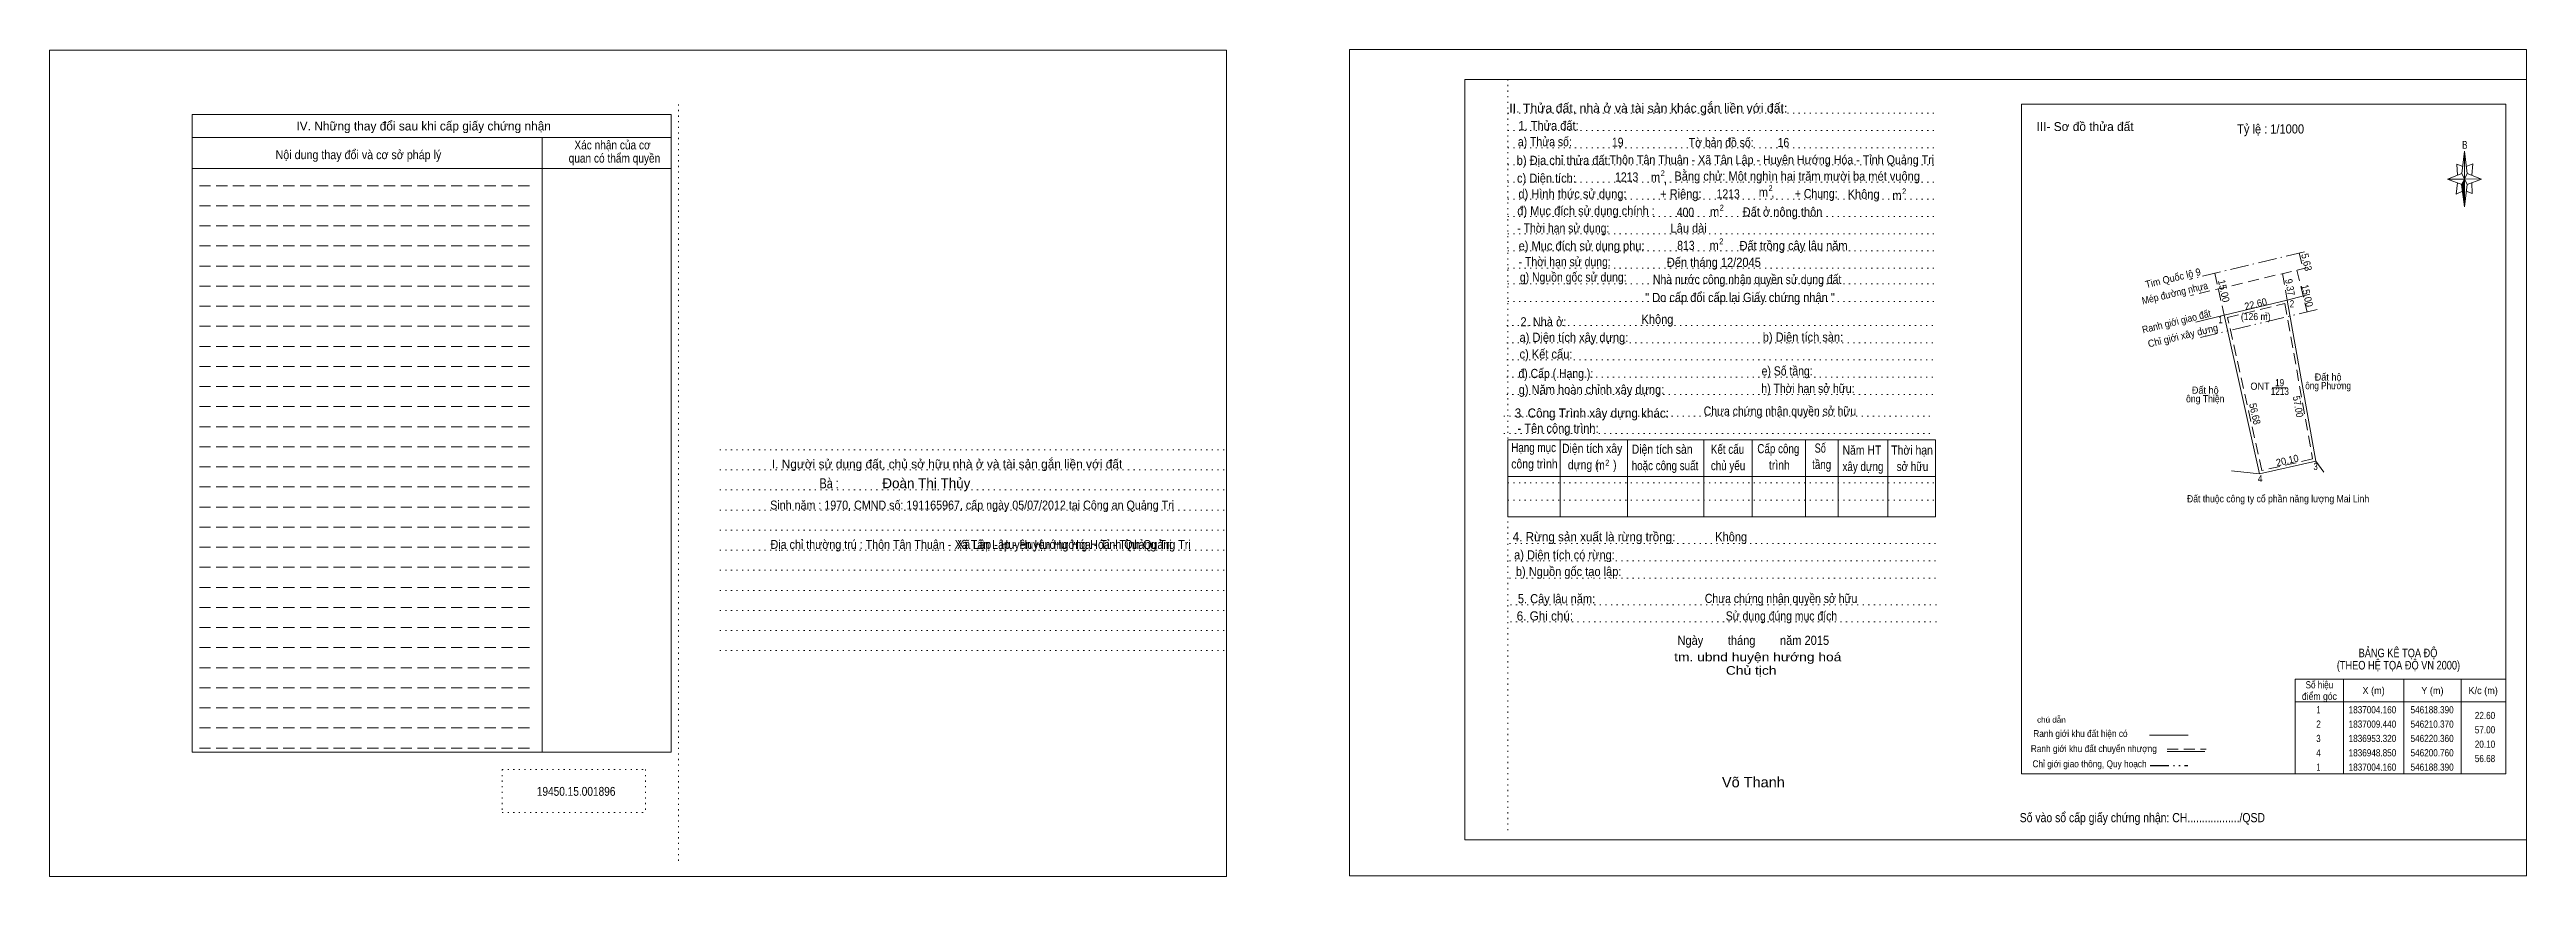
# Model space of a CAD drawing. Header units: metres. Extents: x 545430 to 546294, y 1836809 to 1837097.
import ezdxf
from ezdxf.enums import TextEntityAlignment as Align

# ---------------------------------------------------------------- set-up
doc = ezdxf.new("R2010")
doc.units = ezdxf.units.M
doc.header["$LTSCALE"] = 1.3
for name, pattern in [('DASH_DOUBLE_DOT', [9.2, 5, -1.2, 0.3, -1.2, 0.3, -1.2]), ('DOT_DASHED', [7.7, 5, -1.2, 0.3, -1.2]), ('DOTTED', [1.5, 0.3, -1.2]), ('MEDIUM_DASHED', [4.5, 3, -1.5])]:
    doc.linetypes.add(name, pattern=pattern)
for name, color, linetype, lineweight in [('1', 7, 'DOTTED', 13), ('2', 7, 'Continuous', 13), ('5', 7, 'Continuous', 13), ('50', 7, 'Continuous', 13), ('6', 7, 'Continuous', 13), ('63', 7, 'Continuous', 13)]:
    doc.layers.add(name, color=color, linetype=linetype, lineweight=lineweight)
for name, color, linetype in [('12', 7, 'Continuous'), ('7', 7, 'Continuous'), ('8', 7, 'Continuous'), ('9', 7, 'Continuous')]:
    doc.layers.add(name, color=color, linetype=linetype)

msp = doc.modelspace()

# ---------------------------------------------------------------- hatches: boundary and pattern name
at = {"layer": '2'}
msp.add_hatch(color=256, dxfattribs=at).paths.add_polyline_path([(546272.2, 1837051.57), (546272.2, 1837041.97), (546271.2, 1837049.77)])

# ---------------------------------------------------------------- linework, layer by layer
at = {"layer": '1', "linetype": 'Continuous'}
for p, q in [((545923.6, 1837086.37), (546293.8, 1837086.37)), ((545923.6, 1837086.37), (545923.6, 1836821.37)), ((546293.8, 1837086.37), (546293.8, 1836821.37)), ((545923.6, 1836821.37), (546293.8, 1836821.37))]:
    msp.add_line(p, q, dxfattribs=at)
at = {"layer": '1'}
for p, q in [((545938.6, 1837086.37), (545938.6, 1836823.57)), ((545649.4, 1837077.67), (545649.4, 1836812.67)), ((545938.6, 1837074.57), (546087.7, 1837074.57)), ((545938.6, 1837068.57), (546087.7, 1837068.57)), ((545938.6, 1837062.57), (546087.7, 1837062.57)), ((545938.6, 1837056.57), (546087.7, 1837056.57)), ((545938.6, 1837050.57), (546087.7, 1837050.57)), ((545938.6, 1837044.57), (546087.7, 1837044.57)), ((545938.6, 1837038.57), (546087.7, 1837038.57)), ((545938.6, 1837032.57), (546087.7, 1837032.57)), ((545938.6, 1837026.57), (546087.7, 1837026.57)), ((545938.6, 1837020.57), (546087.7, 1837020.57)), ((545938.6, 1837015.07), (546087.7, 1837015.07)), ((545938.6, 1837008.97), (546087.7, 1837008.97)), ((545938.2, 1837000.57), (546087.3, 1837000.57)), ((545938.2, 1836994.57), (546087.3, 1836994.57)), ((545938.2, 1836988.57), (546087.3, 1836988.57)), ((545938.2, 1836982.57), (546087.3, 1836982.57)), ((545938.2, 1836976.57), (546087.3, 1836976.57)), ((545937.2, 1836968.97), (546086.3, 1836968.97)), ((545937.2, 1836962.97), (546086.3, 1836962.97)), ((545663.8, 1836957.27), (545839.9, 1836957.27)), ((545663.8, 1836950.27), (545839.9, 1836950.27)), ((545663.8, 1836943.27), (545839.9, 1836943.27)), ((545938.6, 1836945.77), (546087.7, 1836945.77)), ((545663.8, 1836936.27), (545839.9, 1836936.27)), ((545938.6, 1836939.77), (546087.7, 1836939.77)), ((545663.8, 1836929.27), (545839.9, 1836929.27)), ((545663.8, 1836922.27), (545839.9, 1836922.27)), ((545939.2, 1836924.57), (546088.3, 1836924.57)), ((545939.2, 1836918.57), (546088.3, 1836918.57)), ((545663.8, 1836915.27), (545839.9, 1836915.27)), ((545939.2, 1836912.57), (546088.3, 1836912.57)), ((545663.8, 1836908.27), (545839.9, 1836908.27)), ((545663.8, 1836901.27), (545839.9, 1836901.27)), ((545939.5, 1836903.27), (546088.6, 1836903.27)), ((545663.8, 1836894.27), (545839.9, 1836894.27)), ((545939.5, 1836897.27), (546088.6, 1836897.27)), ((545663.8, 1836887.27), (545839.9, 1836887.27)), ((545587.9, 1836845.87), (545637.9, 1836845.87)), ((545587.9, 1836845.87), (545587.9, 1836830.87)), ((545637.9, 1836845.87), (545637.9, 1836830.87)), ((545587.9, 1836830.87), (545637.9, 1836830.87))]:
    msp.add_line(p, q, dxfattribs=at)
at = {"layer": '1', "linetype": 'Continuous'}
for points in [[(545430.1, 1836808.57), (545840.5, 1836808.57), (545840.5, 1837096.57), (545430.1, 1837096.57)], [(545883.4, 1836808.77), (546293.8, 1836808.77), (546293.8, 1837096.77), (545883.4, 1837096.77)]]:
    msp.add_lwpolyline(points, close=True, dxfattribs=at)
at = {"layer": '2'}
for p, q in [((545479.8, 1837074.17), (545646.9, 1837074.17)), ((545479.8, 1837074.17), (545479.8, 1836851.87)), ((545646.9, 1837074.17), (545646.9, 1836851.87)), ((545479.8, 1837066.17), (545646.9, 1837066.17)), ((545601.9, 1837066.17), (545601.9, 1836851.87)), ((545479.8, 1837055.37), (545646.9, 1837055.37)), ((546271.3, 1837049.77), (546266.3, 1837051.57)), ((546273.1, 1837049.77), (546272.2, 1837041.97)), ((546274.9, 1837046.57), (546272.8, 1837047.37)), ((546273.1, 1837053.57), (546278.1, 1837051.57)), ((546274.7, 1837050.37), (546274.9, 1837046.57)), ((545938.6, 1836960.77), (546087.7, 1836960.77)), ((545938.6, 1836960.77), (545938.6, 1836933.87)), ((545956.9, 1836960.77), (545956.9, 1836933.87)), ((545980.3, 1836960.77), (545980.3, 1836933.87)), ((546006.9, 1836960.77), (546006.9, 1836933.87)), ((546023.8, 1836960.77), (546023.8, 1836933.87)), ((546042.4, 1836960.77), (546042.4, 1836933.87)), ((546053.8, 1836960.77), (546053.8, 1836933.87)), ((546071.1, 1836960.77), (546071.1, 1836933.87)), ((546087.7, 1836960.77), (546087.7, 1836933.87)), ((545938.6, 1836947.97), (546087.7, 1836947.97)), ((545938.6, 1836933.87), (546087.7, 1836933.87)), ((545479.8, 1836851.87), (545646.9, 1836851.87))]:
    msp.add_line(p, q, dxfattribs=at)
at = {"layer": '2', "linetype": 'MEDIUM_DASHED'}
for p, q in [((545482.36, 1837049.33), (545598.96, 1837049.33)), ((545482.36, 1837042.33), (545598.96, 1837042.33)), ((545482.36, 1837035.33), (545598.96, 1837035.33)), ((545482.36, 1837028.33), (545598.96, 1837028.33)), ((545482.36, 1837021.33), (545598.96, 1837021.33)), ((545482.36, 1837014.33), (545598.96, 1837014.33)), ((545482.36, 1837007.33), (545598.96, 1837007.33)), ((545482.36, 1837000.33), (545598.96, 1837000.33)), ((545482.36, 1836993.33), (545598.96, 1836993.33)), ((545482.36, 1836986.33), (545598.96, 1836986.33)), ((545482.36, 1836979.33), (545598.96, 1836979.33)), ((545482.36, 1836972.33), (545598.96, 1836972.33)), ((545482.36, 1836965.33), (545598.96, 1836965.33)), ((545482.36, 1836958.33), (545598.96, 1836958.33)), ((545482.36, 1836951.33), (545598.96, 1836951.33)), ((545482.36, 1836944.33), (545598.96, 1836944.33)), ((545482.36, 1836937.33), (545598.96, 1836937.33)), ((545482.36, 1836930.33), (545598.96, 1836930.33)), ((545482.36, 1836923.33), (545598.96, 1836923.33)), ((545482.36, 1836916.33), (545598.96, 1836916.33)), ((545482.36, 1836909.33), (545598.96, 1836909.33)), ((545482.36, 1836902.33), (545598.96, 1836902.33)), ((545482.36, 1836895.33), (545598.96, 1836895.33)), ((545482.36, 1836888.33), (545598.96, 1836888.33)), ((545482.36, 1836881.33), (545598.96, 1836881.33)), ((545482.36, 1836874.33), (545598.96, 1836874.33)), ((545482.36, 1836867.33), (545598.96, 1836867.33)), ((545482.36, 1836860.33), (545598.96, 1836860.33)), ((545482.36, 1836853.33), (545598.96, 1836853.33))]:
    msp.add_line(p, q, dxfattribs=at)
at = {"layer": '2'}
for points in [[(546117.7, 1837077.77), (546286.6, 1837077.77), (546286.6, 1836844.37), (546117.7, 1836844.37)], [(546272.2, 1837051.57), (546266.3, 1837051.57), (546271.3, 1837053.57), (546273.1, 1837049.77), (546278.1, 1837051.57), (546272.2, 1837051.77)], [(546272.2, 1837051.57), (546272.2, 1837041.97), (546271.2, 1837049.77)]]:
    msp.add_lwpolyline(points, close=True, dxfattribs=at)
for points in [[(546271.6, 1837055.97), (546269.5, 1837056.77), (546269.8, 1837052.97)], [(546272.8, 1837055.97), (546275.1, 1837056.97), (546274.7, 1837052.97)], [(546272.2, 1837051.57), (546271.3, 1837053.57), (546266.3, 1837051.57)], [(546269.7, 1837050.37), (546269.3, 1837046.37), (546271.5, 1837047.37)], [(546272.2, 1837051.57), (546273.1, 1837049.77), (546278.1, 1837051.57)]]:
    msp.add_lwpolyline(points, dxfattribs=at)
at = {"layer": '5'}
for p, q in [((546162.34, 1836857.77), (546175.82, 1836857.77)), ((546168.46, 1836852.17), (546181.62, 1836852.17))]:
    msp.add_line(p, q, dxfattribs=at)
at = {"layer": '5', "linetype": 'MEDIUM_DASHED'}
msp.add_line((546168.46, 1836852.97), (546182.06, 1836852.97), dxfattribs=at)
at = {"layer": '5', "linetype": 'DASH_DOUBLE_DOT', "lineweight": 25}
msp.add_line((546162.62, 1836847.23), (546175.7, 1836847.23), dxfattribs=at)
at = {"layer": '50'}
msp.add_line((546271.3, 1837053.57), (546272.2, 1837061.37), dxfattribs=at)
msp.add_lwpolyline([(546272.2, 1837061.37), (546273.1, 1837053.57), (546272.2, 1837051.57)], close=True, dxfattribs=at)
at = {"layer": '6', "linetype": 'DOT_DASHED'}
msp.add_line((546216.36, 1837026.31), (546176.26, 1837016.68), dxfattribs=at)
at = {"layer": '6', "linetype": 'MEDIUM_DASHED'}
for p, q in [((546217.58, 1837020.81), (546176.69, 1837011.01)), ((546214.58, 1837025.88), (546215.89, 1837020.4)), ((546185.12, 1837018.81), (546188.39, 1837004.16)), ((546208.73, 1837018.68), (546210.37, 1837009.44)), ((546213.78, 1837019.9), (546217.28, 1837005.31))]:
    msp.add_line(p, q, dxfattribs=at)
at = {"layer": '6'}
for p, q in [((546178.5, 1837001.72), (546188.39, 1837004.16)), ((546210.37, 1837009.44), (546188.39, 1837004.16)), ((546188.39, 1837004.16), (546200.76, 1836948.85)), ((546210.37, 1837009.44), (546218.27, 1837011.48)), ((546220.36, 1836953.32), (546210.37, 1837009.44)), ((546205.07, 1836978.9), (546210.52, 1836978.9)), ((546200.76, 1836948.85), (546220.36, 1836953.32)), ((546223.15, 1836949.45), (546220.36, 1836953.32)), ((546200.76, 1836948.85), (546191, 1836949.89))]:
    msp.add_line(p, q, dxfattribs=at)
at = {"layer": '6', "linetype": 'DASH_DOUBLE_DOT'}
msp.add_line((546220.84, 1837006.16), (546180.19, 1836996.42), dxfattribs=at)
at = {"layer": '6'}
msp.add_lwpolyline([(546188.39, 1837004.16), (546210.37, 1837009.44), (546220.36, 1836953.32), (546200.76, 1836948.85)], close=True, dxfattribs=at)
at = {"layer": '6', "linetype": 'MEDIUM_DASHED'}
msp.add_lwpolyline([(546189.58, 1837003.42), (546209.57, 1837008.22), (546219.21, 1836954.08), (546201.52, 1836950.05)], close=True, dxfattribs=at)
at = {"layer": '63'}
for p, q in [((546230, 1836877.37), (546230, 1836844.37)), ((546251, 1836877.37), (546251, 1836844.37)), ((546271, 1836877.37), (546271, 1836844.37)), ((546213.2, 1836869.37), (546286.6, 1836869.37))]:
    msp.add_line(p, q, dxfattribs=at)
msp.add_lwpolyline([(546213.2, 1836877.37), (546286.6, 1836877.37), (546286.6, 1836844.37), (546213.2, 1836844.37)], close=True, dxfattribs=at)

# ---------------------------------------------------------------- texts
at = {"layer": '12', "width": 0.9}
msp.add_text('  Xã Tân Lập - Huyện Hướng Hóa - Tỉnh Quảng Trị', height=3.1, dxfattribs=at).set_placement((545743.66, 1836922.73))
at = {"layer": '2'}
for s, height, p in [('II. Thửa đất, nhà ở và tài sản khác gắn liền với đất:', 3.2, (545939.1, 1837074.77)), (',', 3.2, (545993, 1837050.07)), (',', 3.2, (546030.4, 1837045.37)), ('Đoàn Thị Thủy', 3.5, (545720.5, 1836943.87))]:
    msp.add_text(s, height=height, dxfattribs=at).set_placement(p)
for s, p in [('IV. Những thay đổi sau khi cấp giấy chứng nhận', (545560.555, 1837068.57)), ('III- Sơ đồ thửa đất', (546139.89, 1837068.37)), ('I. Người sử dụng đất, chủ sở hữu nhà ở và tài sản gắn liền với đất', (545743.05, 1836950.77))]:
    msp.add_text(s, height=3.1, dxfattribs=at).set_placement(p, align=Align.CENTER)
for s, height, width, p in [('Xác nhận của cơ', 3.1, 0.85, (545626.41, 1837061.97)), ('Nội dung thay đổi và cơ sở pháp lý', 3.1, 0.9, (545537.815, 1837058.57)), ('quan có thẩm quyền', 3.1, 0.85, (545627.085, 1837057.37)), ('b) Địa chỉ thửa đất:', 3.2, 0.9, (545958.095, 1837056.57)), ('Thôn Tân Thuận - Xã Tân Lập - Huyện Hướng Hóa - Tỉnh Quảng Trị', 3.1, 0.9, (546030.665, 1837056.83)), ('Bà :', 3.5, 0.8, (545701.945, 1836943.84)), ('19450.15.001896', 3.1, 0.85, (545613.715, 1836836.67))]:
    msp.add_text(s, height=height, dxfattribs=dict(at, width=width)).set_placement(p, align=Align.CENTER)
for s, height, width, p in [('a) Thửa số:', 3.2, 0.85, (545942.1, 1837063.07)), ('1. Thửa đất:', 3.2, 0.9, (545942.3, 1837068.67)), ('Tờ bản đồ số:', 3.2, 0.85, (546001.7, 1837062.77)), ('16', 3.2, 0.85, (546032.7, 1837062.77)), ('c) Diện tích:', 3.2, 0.9, (545941.8, 1837050.37)), ('d) Hình thức sử dụng:', 3.2, 0.9, (545942.3, 1837044.87)), ('1213', 3.2, 0.85, (545976, 1837050.77)), ('m', 3.2, 0.9, (545988.5, 1837050.67)), ('+ Riêng:', 3.2, 0.9, (545991.7, 1837044.87)), ('2', 2, 0.8, (545991.9, 1837052.67)), ('Bằng chử: Một nghìn hai trăm mười ba mét vuông', 3.2, 0.9, (545996.7, 1837051.07)), ('m', 3.2, 0.9, (546026.1, 1837045.47)), ('2', 2, 0.8, (546029.5, 1837047.47)), ('+ Chung:', 3.2, 0.85, (546038.7, 1837044.97)), ('Không', 3.2, 0.9, (546057.1, 1837044.77)), ('m', 3.2, 0.9, (546072.7, 1837044.37)), ('2', 2, 0.8, (546076.1, 1837046.37)), ('đ) Mục đích sử dụng chính : ', 3.2, 0.9, (545941.9, 1837038.97)), ('400', 3.2, 0.85, (545997.5, 1837038.47)), ('m', 3.2, 0.9, (546009.1, 1837038.67)), ('2', 2, 0.8, (546012.5, 1837040.67)), ('Đất ở nông thôn', 3.2, 0.9, (546020.5, 1837038.57)), ('- Thời hạn sử dụng: ', 3.2, 0.85, (545941.9, 1837032.97)), ('e) Mục đích sử dụng phụ: ', 3.2, 0.9, (545942.38, 1837026.77)), ('Lâu dài', 3.2, 0.9, (545995.34, 1837032.93)), ('813', 3.2, 0.85, (545997.66, 1837026.91)), ('2', 2, 0.8, (546012.34, 1837028.93)), ('Đất trồng cây lâu năm', 3.2, 0.9, (546019.4, 1837026.85)), ('- Thời hạn sử dụng: ', 3.2, 0.85, (545942.38, 1837021.23)), ('Đến tháng 12/2045', 3.2, 0.9, (545994.06, 1837021.03)), ('m', 3.2, 0.9, (546008.94, 1837026.93)), ('g) Nguồn gốc sử dụng: ', 3.2, 0.85, (545942.8, 1837015.87)), ('2. Nhà ở:', 3.2, 0.9, (545943, 1837000.27)), ('a) Diện tích xây dựng:', 3.2, 0.9, (545942.7, 1836994.87)), ('b) Diện tích sàn:', 3.2, 0.9, (546027.5, 1836994.97)), ('c) Kết cấu:', 3.2, 0.9, (545942.7, 1836989.07)), ('e) Số tầng:', 3.2, 0.85, (546027.1, 1836983.17)), ('đ) Cấp ( Hạng ):', 3.2, 0.85, (545942.3, 1836982.27)), ('g) Năm hoàn chỉnh xây dựng:', 3.2, 0.9, (545942.4, 1836976.67)), ('h) Thời hạn sở hữu:', 3.2, 0.85, (546027, 1836977.07)), ('3. Công Trình xây dựng khác:', 3.2, 0.95, (545941, 1836968.47)), ('- Tên công trình:', 3.2, 0.9, (545942, 1836963.17)), ('công trình', 3.2, 0.85, (545939.8, 1836950.77)), ('Hạng mục', 3.2, 0.8, (545939.8, 1836956.47)), ('Diện tích xây', 3.2, 0.85, (545957.5, 1836956.17)), ('  dựng (     )', 3.2, 0.85, (545957.5, 1836950.47)), ('m', 3.2, 0.85, (545969.4, 1836950.37)), ('2', 2.014, 0.75, (545972.6, 1836951.77)), ('hoặc công suất', 3.2, 0.8, (545981.8, 1836950.17)), ('Diện tích sàn', 3.2, 0.85, (545981.8, 1836955.87)), ('chủ yếu', 3.2, 0.8, (546009.4, 1836950.17)), ('Kết cấu', 3.2, 0.8, (546009.4, 1836955.87)), ('Cấp công', 3.2, 0.8, (546025.6, 1836956.07)), ('    trình', 3.2, 0.85, (546025.6, 1836950.37)), ('tầng', 3.2, 0.8, (546044.7, 1836950.57)), (' Số', 3.2, 0.75, (546044.7, 1836956.27)), ('xây dựng', 3.2, 0.8, (546055.3, 1836949.87)), ('Năm HT', 3.2, 0.85, (546055.3, 1836955.57)), ('Thời hạn', 3.2, 0.85, (546072.3, 1836955.57)), ('  sở hữu', 3.2, 0.8, (546072.3, 1836949.87)), ('Sinh năm : 1970, CMND số: 191165967, cấp ngày 05/07/2012 tại Công an Quảng Trị', 3.1, 0.9, (545681.4, 1836936.47)), ('Địa chỉ thường trú : Thôn Tân Thuận -  Xã Lập - Huyện Hướng Hóa - Tỉnh Quảng Trị', 3.1, 0.9, (545681.52, 1836922.74)), ('4. Rừng sản xuất là rừng trồng:', 3.2, 0.95, (545940.3, 1836925.37)), ('a) Diện tích có rừng:', 3.2, 0.9, (545940.8, 1836919.07)), ('b) Nguồn gốc tạo lập:', 3.2, 0.9, (545941.4, 1836913.27)), ('6. Ghi chú:', 3.2, 0.95, (545941.7, 1836897.77)), ('5. Cây lâu năm:', 3.2, 0.9, (545942.1, 1836903.77)), ('Số vào sổ cấp giấy chứng nhận: CH................../QSD', 3.2, 0.85, (546117.1, 1836827.47))]:
    msp.add_text(s, height=height, dxfattribs=dict(at, width=width)).set_placement(p)
at = {"layer": '5'}
for s, height, width, p in [('(THEO HỆ TỌA ĐỘ VN 2000)', 3, 0.8, (546249.17, 1836880.7)), ('BẢNG KÊ TỌA ĐỘ', 3, 0.8, (546249.01, 1836884.96)), ('Ranh giới khu đất hiện có ', 2.4, 0.9, (546138.67, 1836857.17)), ('chú dẫn', 2, 1.05, (546128.15, 1836862.17)), ('Ranh giới khu đất chuyển nhượng', 2.4, 0.9, (546142.94, 1836851.91)), ('Chỉ giới giao thông, Quy hoạch', 2.4, 0.9, (546141.445, 1836846.63))]:
    msp.add_text(s, height=height, dxfattribs=dict(at, width=width)).set_placement(p, align=Align.CENTER)
at = {"layer": '50', "width": 0.9}
msp.add_text('Tỷ lệ : 1/1000', height=3.2, dxfattribs=at).set_placement((546192.92, 1837067.51))
at = {"layer": '50'}
for s, height, width, p in [('B', 2.756, 0.75, (546272.3, 1837062.17)), ('Ngày        tháng        năm 2015', 3.2, 0.9, (546024.2, 1836889.27)), ('tm. ubnd huyện hướng hoá', 3, 1.2, (546025.76, 1836883.57)), ('Chủ tịch', 3, 1.2, (546023.46, 1836878.87)), ('Võ Thanh', 3.6, 1.05, (546024.23, 1836839.63))]:
    msp.add_text(s, height=height, dxfattribs=dict(at, width=width)).set_placement(p, align=Align.CENTER)
at = {"layer": '6'}
for s, rotation, width, p in [('5.63', 283.444, 0.95, (546215.929, 1837022.376)), ('Mép đường nhựa', 13.478, 0.9, (546171.479, 1837010.676)), ('Tim Quốc lộ 9', 13.504, 0.95, (546170.838, 1837015.913)), ('15.00', 282.583, 0.95, (546187.071, 1837012.377)), ('9.37', 280.065, 0.9, (546210.123, 1837013.703)), ('15.00', 283.49, 0.95, (546216.107, 1837010.707)), ('Ranh giới giao đất', 13.859, 0.9, (546172.056, 1837000.782)), ('22.60', 13.508, 0.95, (546199.673, 1837006.868)), ('Chỉ giới xây dựng', 13.478, 0.95, (546174.294, 1836995.861)), ('56.68', 282.607, 0.9, (546197.893, 1836969.533)), ('57.00', 280.094, 0.9, (546212.955, 1836972.109)), ('20.10', 12.847, 0.95, (546210.677, 1836952.371))]:
    msp.add_text(s, height=2.5, rotation=rotation, dxfattribs=dict(at, width=width)).set_placement(p, align=Align.CENTER)
for s, height, width, p in [(' 1', 2.5, 0.75, (546187.82, 1837001.39)), (' 2', 1.25, 0.85, (546203.59, 1837004.05)), (' 2', 2.5, 0.85, (546212.82, 1837006.91)), (' 3', 2.5, 0.8, (546221.01, 1836950.22)), (' 4', 2.5, 0.85, (546201.74, 1836945.99))]:
    msp.add_text(s, height=height, dxfattribs=dict(at, width=width)).set_placement(p, align=Align.RIGHT)
for s, width, p in [('(126 m)', 0.9, (546199.4, 1837002.47)), ('Đất hộ', 0.95, (546181.79, 1836976.82)), ('ONT', 0.95, (546200.88, 1836978.19)), ('1213', 0.85, (546207.8, 1836976.39)), ('19', 0.85, (546207.725, 1836979.42)), ('ông Phương', 0.85, (546224.64, 1836978.39)), ('Đất hộ', 0.95, (546224.64, 1836981.39)), ('ông Thiện', 0.9, (546181.79, 1836973.82)), ('Đất thuộc công ty cổ phần năng lượng Mai Linh', 0.9, (546207.195, 1836938.96))]:
    msp.add_text(s, height=2.5, dxfattribs=dict(at, width=width)).set_placement(p, align=Align.CENTER)
at = {"layer": '63'}
for s, width, p in [('Số hiệu', 0.85, (546221.6, 1836874.12)), ('X (m)', 0.95, (546240.5, 1836872.12)), ('Y (m)', 0.95, (546260.995, 1836872.12)), ('K/c (m)', 0.95, (546278.7, 1836872.12)), ('điểm góc', 0.9, (546221.6, 1836870.12)), (' 1', 0.75, (546220.895, 1836865.42)), ('1837004.160', 0.85, (546240.1, 1836865.42)), ('546188.390', 0.85, (546260.905, 1836865.42)), (' 3', 0.8, (546220.9, 1836855.42)), (' 2', 0.85, (546220.9, 1836860.42)), ('1837009.440', 0.85, (546240.1, 1836860.42)), ('1836953.320', 0.85, (546240.1, 1836855.42)), ('546210.370', 0.85, (546260.905, 1836860.42)), ('546220.360', 0.85, (546260.905, 1836855.42)), (' 4', 0.85, (546220.895, 1836850.42)), ('1836948.850', 0.85, (546240.1, 1836850.42)), ('546200.760', 0.85, (546260.905, 1836850.42)), (' 1', 0.75, (546220.895, 1836845.42)), ('1837004.160', 0.85, (546240.1, 1836845.42)), ('546188.390', 0.85, (546260.905, 1836845.42))]:
    msp.add_text(s, height=2.5, dxfattribs=dict(at, width=width)).set_placement(p, align=Align.CENTER)
at = {"layer": '63', "width": 0.85}
for s, p in [('22.60', (546282.9, 1836863.42)), ('57.00', (546282.9, 1836858.42)), ('56.68', (546282.9, 1836848.42)), ('20.10', (546282.9, 1836853.42))]:
    msp.add_text(s, height=2.5, dxfattribs=at).set_placement(p, align=Align.RIGHT)
at = {"layer": '7', "width": 0.85}
msp.add_text('19', height=3.2, dxfattribs=at).set_placement((545974.9, 1837062.87))
at = {"layer": '8', "width": 0.85}
msp.add_text('1213', height=3.2, dxfattribs=at).set_placement((546011.4, 1837044.87))
at = {"layer": '9'}
for s, width, p in [('" Do cấp đổi cấp lại Giấy chứng nhận "', 0.9, (545986.5, 1837008.77)), ('Nhà nước công nhận quyền sử dụng đất ', 0.85, (545989.2, 1837015.07)), ('Không', 0.9, (545985.2, 1837001.17)), ('Chưa chứng nhận quyền sở hữu', 0.85, (546006.9, 1836969.17)), ('Không', 0.9, (546010.9, 1836925.37)), ('Chưa chứng nhận quyền sở hữu', 0.85, (546007.3, 1836903.87)), ('Sử dụng đúng mục đích', 0.85, (546014.6, 1836897.77))]:
    msp.add_text(s, height=3.2, dxfattribs=dict(at, width=width)).set_placement(p)

doc.saveas('drawing.dxf')
